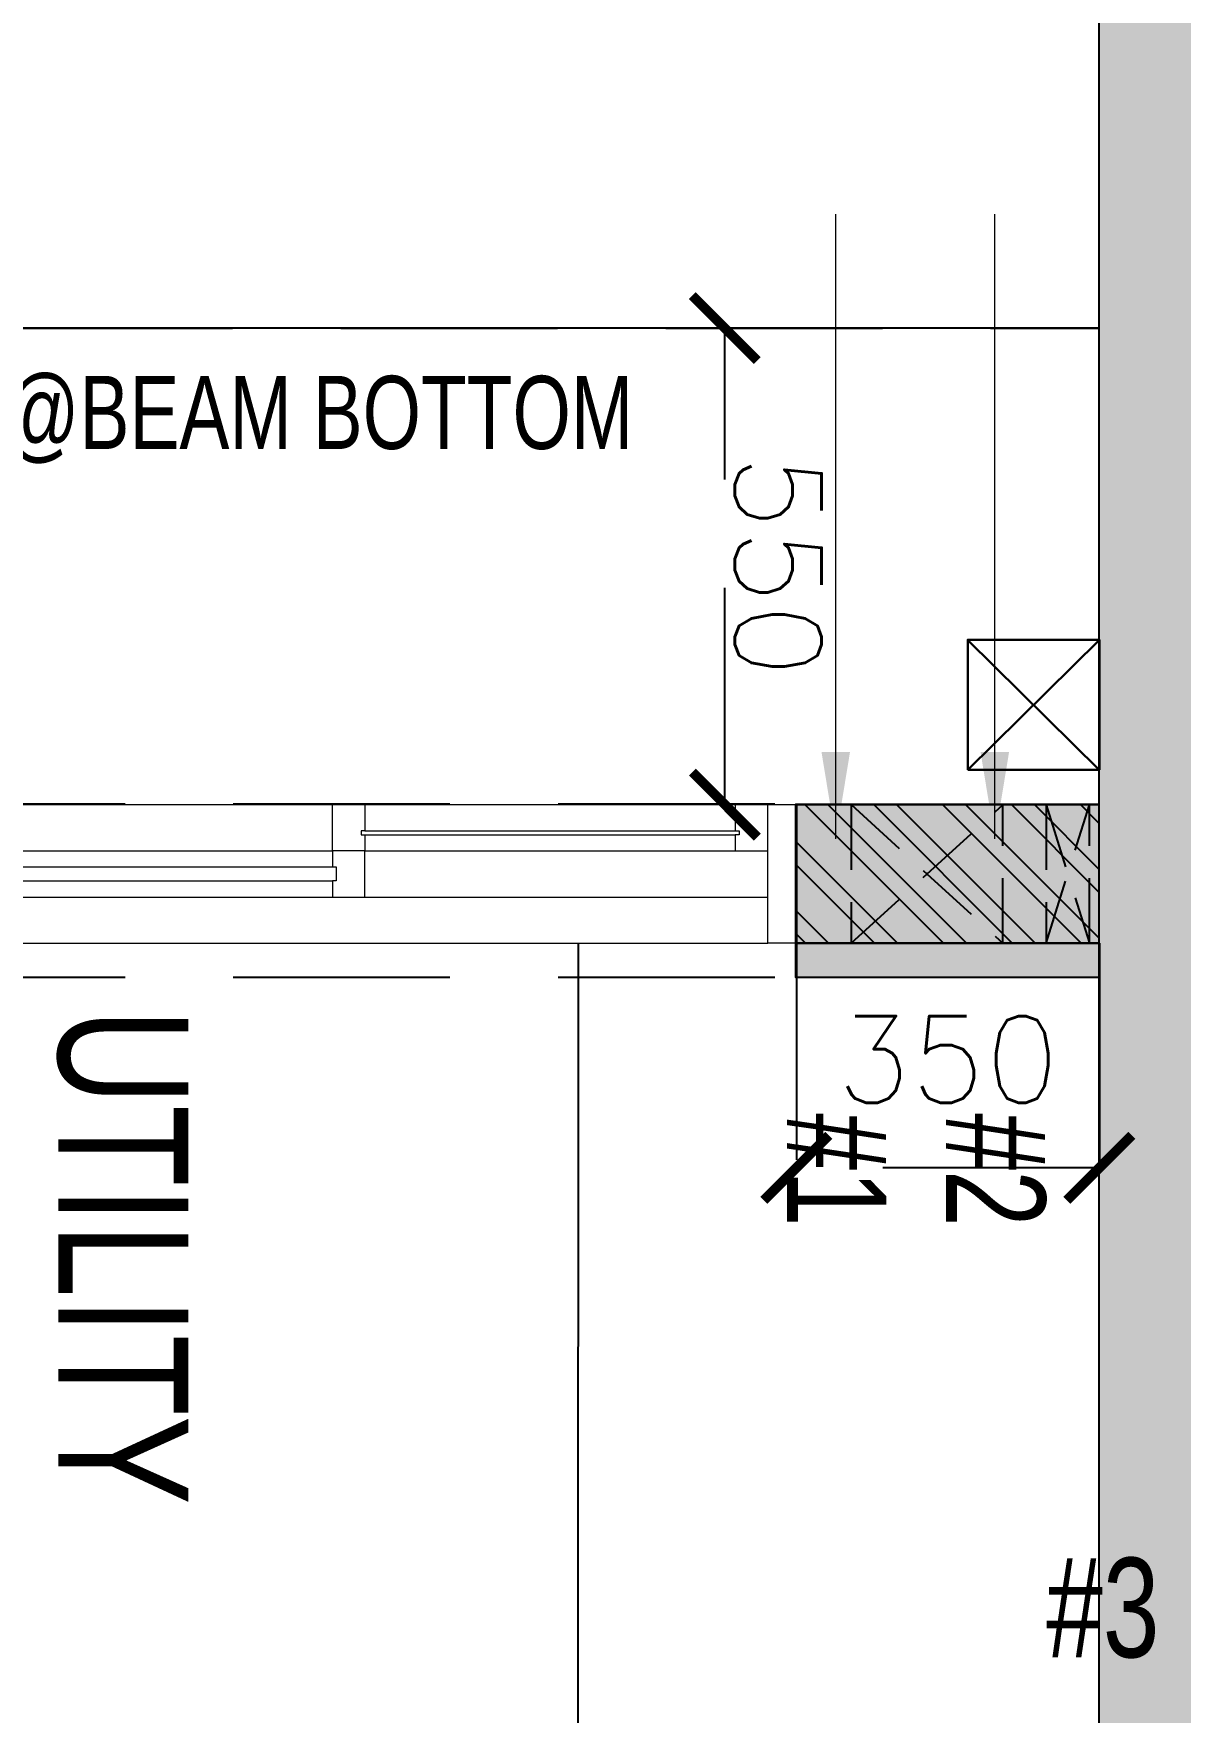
# Model space of a CAD drawing. Header units: millimetres. Extents: x -414464 to 1686, y -90036 to 108605.
# Drawn here: x -113646 to -112322, y -61578 to -59640 of the extents above; entities that cross this region are included whole.
import ezdxf

# ---------------------------------------------------------------- set-up
doc = ezdxf.new("R2010")
doc.units = ezdxf.units.MM
doc.header["$LTSCALE"] = 1000
doc.header["$MEASUREMENT"] = 0
for name, pattern in [('$1$AUDIT_D_120904163729-0', [0]), ('$36$HIDDEN', [0.375, 0.25, -0.125]), ('2BHK-A - FRONT$1$AUDIT_D_120904163729-0', [0]), ('2BHK-A - FRONT$1$HIDDEN', [0.375, 0.25, -0.125]), ('AUDIT_D_120904163729-0', [0]), ('T8 - TYPICAL FLOOR CORE$1$HIDDEN', [0.375, 0.25, -0.125]), ('T8(T9 IS SIMILAR) - DIMENSION & TEXTING$1$HIDDEN', [0.375, 0.25, -0.125]), ('T8(T9 IS SIMILAR)$1$$0$HIDDEN', [0.375, 0.25, -0.125])]:
    doc.linetypes.add(name, pattern=pattern)
doc.layers.get('0').update_dxf_attribs({"linetype": 'AUDIT_D_120904163729-0'})
for name, color, linetype in [('$0$A-HATCH -160', 251, '$1$AUDIT_D_120904163729-0'), ('$21$A-DIMENSIONS', 2, '$36$HIDDEN'), ('2BHK-A - FRONT$1$A-HATCH -160', 251, '2BHK-A - FRONT$1$AUDIT_D_120904163729-0'), ('2BHK-A - FRONT$1$a-KIT FIX', 251, 'Continuous'), ('a-rcc', 3, 'Continuous'), ('T8 - TYPICAL FLOOR CORE$1$A-DIMENSIONS', 2, 'T8 - TYPICAL FLOOR CORE$1$HIDDEN'), ('T8 - TYPICAL FLOOR CORE$1$A-SLAB SUNK-AC LEDGES', 251, 'T8 - TYPICAL FLOOR CORE$1$HIDDEN'), ('T8(T9 IS SIMILAR) - DIMENSION & TEXTING$1$A-DIMENSIONS', 2, 'T8(T9 IS SIMILAR) - DIMENSION & TEXTING$1$HIDDEN'), ('T8(T9 IS SIMILAR)$1$$6$a-beam 2', 50, 'Continuous'), ('T8(T9 IS SIMILAR)$1$S-BEAM', 20, 'T8(T9 IS SIMILAR)$1$$0$HIDDEN'), ('T8_REFUGE COLUMNS$1$A-RCC COLS', 3, 'Continuous'), ('T8_REFUGE COLUMNS$1$A-SHEAR WALL THICKENING', 3, 'Continuous'), ('T8_TYPICAL COLUMNS$1$A-RCC COLS', 3, 'Continuous'), ('T8_TYPICAL COLUMNS$1$A-SHEAR WALL THICKENING', 3, 'Continuous')]:
    doc.layers.add(name, color=color, linetype=linetype)
for name, color, linetype, lineweight in [('2BHK-A - FRONT$1$a-Text', 4, 'Continuous', 0), ('2BHK-A - FRONT$1$A-WALL- 160', 6, 'Continuous', 30), ('2BHK-A - FRONT$1$Window', 4, 'Continuous', 20), ('T8(T9 IS SIMILAR) - DIMENSION & TEXTING$1$a-Text', 4, 'Continuous', 0), ('T8(T9 IS SIMILAR) - DIMENSION & TEXTING$1$R0-18-10-2014-T1-1st Podium Floor Plan$0$Text', 2, 'Continuous', 0), ('T8(T9 IS SIMILAR) - DIMENSION & TEXTING$1$T8 - TYPICAL FLOOR CORE$0$$1$a-Text', 4, 'Continuous', 0), ('T8(T9 IS SIMILAR)$1$D&W', 8, 'Continuous', 25)]:
    doc.layers.add(name, color=color, linetype=linetype, lineweight=lineweight)
doc.layers.add('T8_REFUGE COLUMNS$1$COL-HATCH', color=7, linetype='Continuous', lineweight=25, true_color=0xa3a3a3)
doc.styles.add('2BHK-A - FRONT$1$ARIAL ARROW', font='swisscl.ttf')
doc.styles.add('T8 - TYPICAL FLOOR CORE$1$Romans 1', font='romans.shx', dxfattribs={"height": 100})
doc.styles.add('T8(T9 IS SIMILAR) - DIMENSION & TEXTING$1$ARIAL ARROW', font='swisscl.ttf')
doc.styles.add('T8(T9 IS SIMILAR) - DIMENSION & TEXTING$1$Romans 1', font='romans.shx', dxfattribs={"height": 100})
doc.styles.add('T8(T9 IS SIMILAR) - DIMENSION & TEXTING$1$T8 - TYPICAL FLOOR CORE$0$$1$ARIAL ARROW', font='swisscl.ttf')
doc.styles.add('T8(T9 IS SIMILAR) - DIMENSION & TEXTING$1$Tahoma', font='tahoma.ttf')
doc.dimstyles.new('T8 - TYPICAL FLOOR CORE$1$ALPINE S', dxfattribs={"dimscale": 0, "dimtxt": 100, "dimasz": 75, "dimexe": 0, "dimexo": 0, "dimgap": 75, "dimtad": 1, "dimdec": 0, "dimzin": 0, "dimdsep": 46, "dimtxsty": 'T8 - TYPICAL FLOOR CORE$1$Romans 1', "dimblk": 'T8 - TYPICAL FLOOR CORE$1$_ArchTick', "dimcen": 0.09, "dimclrd": 256, "dimclre": 256, "dimclrt": 7, "dimadec": 0, "dimazin": 0, "dimtfac": 1, "dimtdec": 0, "dimtofl": 0, "dimtmove": 1, "dimatfit": 0, "dimldrblk": 'T8 - TYPICAL FLOOR CORE$1$_Open90', "dimfxl": 1, "dimtolj": 1, "dimtzin": 0, "dimarcsym": 0})
doc.dimstyles.new('T8(T9 IS SIMILAR) - DIMENSION & TEXTING$1$ALPINE S', dxfattribs={"dimscale": 0, "dimtxt": 100, "dimasz": 75, "dimexe": 0, "dimexo": 0, "dimgap": 75, "dimtad": 1, "dimdec": 0, "dimzin": 0, "dimdsep": 46, "dimtxsty": 'T8(T9 IS SIMILAR) - DIMENSION & TEXTING$1$Romans 1', "dimblk": 'T8(T9 IS SIMILAR) - DIMENSION & TEXTING$1$_ArchTick', "dimcen": 0.09, "dimclrd": 256, "dimclre": 256, "dimclrt": 7, "dimadec": 0, "dimazin": 0, "dimtfac": 1, "dimtdec": 0, "dimtofl": 0, "dimtmove": 1, "dimatfit": 0, "dimldrblk": 'T8(T9 IS SIMILAR) - DIMENSION & TEXTING$1$_Open90', "dimfxl": 1, "dimtolj": 1, "dimtzin": 0, "dimarcsym": 0})
doc.dimstyles.new('T8(T9 IS SIMILAR) - DIMENSION & TEXTING$1$SAMATA STD', dxfattribs={"dimtxt": 100, "dimasz": 50, "dimexe": 50, "dimexo": 50, "dimgap": 10, "dimtad": 0, "dimdec": 0, "dimrnd": 5, "dimzin": 0, "dimdsep": 46, "dimtxsty": 'T8(T9 IS SIMILAR) - DIMENSION & TEXTING$1$Tahoma', "dimblk": 'T8(T9 IS SIMILAR) - DIMENSION & TEXTING$1$_Origin2', "dimcen": -50, "dimdle": 50, "dimclrd": 7, "dimclre": 7, "dimclrt": 7, "dimadec": 0, "dimazin": 0, "dimtfac": 1, "dimtdec": 0, "dimtmove": 1, "dimatfit": 3, "dimfxl": 150, "dimtfill": 1, "dimtolj": 1, "dimtzin": 0, "dimlwd": -1, "dimlwe": -1, "dimarcsym": 0})

# ---------------------------------------------------------------- blocks, each defined once
blk = doc.blocks.new('T8_REFUGE COLUMNS$1$A$C277F3394')
at = {"layer": 'T8_REFUGE COLUMNS$1$A-SHEAR WALL THICKENING', "linetype": 'ByBlock', "true_color": 0xa3a3a3}
h = blk.add_hatch(color=253, dxfattribs=at)
h.dxf.hatch_style = 1
h.paths.add_polyline_path([(-4335.32748595369, 0), (-4135.32748595369, 0), (-4135.32748595369, -350), (-4335.32748595369, -350)])
at = {"layer": 'T8_REFUGE COLUMNS$1$A-SHEAR WALL THICKENING', "linetype": 'ByBlock'}
blk.add_lwpolyline([(-4335.32748595369, 0), (-4135.32748595369, 0), (-4135.32748595369, -350), (-4335.32748595369, -350)], close=True, dxfattribs=at)
blk = doc.blocks.new('T8_REFUGE COLUMNS$1$A$C46A13422')
at = {"layer": 'T8_REFUGE COLUMNS$1$A-SHEAR WALL THICKENING', "linetype": 'ByBlock'}
blk.add_blockref('T8_REFUGE COLUMNS$1$A$C277F3394', (-5609.804574582027, -7500.000000004657), dxfattribs=at)
blk = doc.blocks.new('T8_REFUGE COLUMNS')
at = {"layer": 'T8_REFUGE COLUMNS$1$COL-HATCH', "linetype": 'ByBlock'}
h = blk.add_hatch(color=256, dxfattribs=at)
h.dxf.hatch_style = 1
h.paths.add_polyline_path([(1198907.069074492, -5719224.863253403), (1205092.069074492, -5719224.863253403), (1205092.069074492, -5718974.863253403), (1198907.069074492, -5718974.863253403)])
at = {"layer": 'T8_REFUGE COLUMNS$1$A-RCC COLS', "linetype": 'ByBlock'}
blk.add_lwpolyline([(1198907.069074492, -5719224.863253403), (1205092.069074492, -5719224.863253403), (1205092.069074492, -5718974.863253403), (1198907.069074492, -5718974.863253403)], close=True, dxfattribs=at)
blk.add_blockref('T8_REFUGE COLUMNS$1$A$C46A13422', (1210702.069074492, -5711724.863253396), dxfattribs=at)
blk = doc.blocks.new('T8_TYPICAL COLUMNS$1$A$C277F3394')
at = {"layer": 'T8_TYPICAL COLUMNS$1$A-SHEAR WALL THICKENING', "linetype": 'ByBlock'}
h = blk.add_hatch(color=31, dxfattribs=at)
h.dxf.hatch_style = 1
h.paths.add_polyline_path([(-4335.32748595369, 0), (-4135.32748595369, 0), (-4135.32748595369, -350), (-4335.32748595369, -350)])
blk.add_lwpolyline([(-4335.32748595369, 0), (-4135.32748595369, 0), (-4135.32748595369, -350), (-4335.32748595369, -350)], close=True, dxfattribs=at)
blk = doc.blocks.new('T8_TYPICAL COLUMNS$1$A$C46A13422')
at = {"layer": 'T8_TYPICAL COLUMNS$1$A-SHEAR WALL THICKENING', "linetype": 'ByBlock'}
blk.add_blockref('T8_TYPICAL COLUMNS$1$A$C277F3394', (-5609.804574582027, -7500.000000004657), dxfattribs=at)
blk = doc.blocks.new('T8_TYPICAL COLUMNS')
at = {"layer": 'T8_TYPICAL COLUMNS$1$A-RCC COLS', "linetype": 'ByBlock'}
for name, p in [('T8_REFUGE COLUMNS', (0, 0)), ('T8_TYPICAL COLUMNS$1$A$C46A13422', (1210702.069074492, -5711724.863253396))]:
    blk.add_blockref(name, p, dxfattribs=at)
blk = doc.blocks.new('2BHK-A - FRONT$1$1500')
at = {"layer": '2BHK-A - FRONT$1$Window', "color": 1, "lineweight": 13}
for p, q in [((1150276.486151809, -5694418.8163806), (1148842.486151809, -5694418.8163806)), ((1149307.486151809, -5694418.8163806), (1148879.986151809, -5694418.8163806)), ((1149307.486151809, -5694472.143047268), (1148879.986151809, -5694472.143047268)), ((1149773.736151809, -5694472.143047268), (1149344.986151809, -5694472.143047268)), ((1149811.236151809, -5694472.143047268), (1150276.48615181, -5694472.143047269)), ((1149307.486151809, -5694525.469713934), (1148842.486151809, -5694525.469713934)), ((1149773.736151809, -5694525.469713934), (1149344.986151809, -5694525.469713934)), ((1150238.986151809, -5694525.469713934), (1149811.236151809, -5694525.469713934)), ((1149773.736151809, -5694578.8163806), (1148842.486151809, -5694578.8163806)), ((1150238.986151809, -5694578.8163806), (1149811.236151809, -5694578.8163806))]:
    blk.add_line(p, q, dxfattribs=at)
at = {"layer": '2BHK-A - FRONT$1$Window', "color": 5, "lineweight": 13}
for p, q in [((1149307.486151809, -5694449.059713934), (1148879.986151809, -5694449.059713934)), ((1149307.486151809, -5694453.559713934), (1148879.986151809, -5694453.559713934)), ((1149773.736151809, -5694490.726380601), (1149344.986151809, -5694490.726380601)), ((1149773.736151809, -5694506.886380601), (1149344.986151809, -5694506.886380601)), ((1150238.986151809, -5694544.053047268), (1149811.236151809, -5694544.053047268)), ((1150238.986151809, -5694560.233047267), (1149811.236151809, -5694560.233047267))]:
    blk.add_line(p, q, dxfattribs=at)
at = {"layer": '2BHK-A - FRONT$1$Window', "color": 4, "lineweight": 13}
for points in [[(1148842.486151809, -5694418.8163806), (1148809.486151809, -5694418.8163806), (1148809.486151809, -5694578.8163806), (1148842.486151809, -5694578.8163806)], [(1148879.986151809, -5694453.559713934), (1148879.986151809, -5694472.143047268), (1148842.486151809, -5694472.143047268), (1148842.486151809, -5694418.8163806), (1148879.986151809, -5694418.8163806), (1148879.986151809, -5694449.059713934), (1148875.486151809, -5694449.059713934), (1148875.486151809, -5694453.559713934)], [(1149307.486151809, -5694453.559713934), (1149307.486151809, -5694472.143047268), (1149344.986151809, -5694472.143047268), (1149344.986151809, -5694418.8163806), (1149307.486151809, -5694418.8163806), (1149307.486151809, -5694449.059713934), (1149311.986151809, -5694449.059713934), (1149311.986151809, -5694453.559713934)], [(1150309.486151809, -5694418.8163806), (1150276.486151809, -5694418.8163806), (1150276.486151809, -5694578.8163806), (1150309.486151809, -5694578.8163806)], [(1149344.986151809, -5694506.886380601), (1149344.986151809, -5694525.469713934), (1149307.486151809, -5694525.469713934), (1149307.486151809, -5694472.143047268), (1149344.986151809, -5694472.143047268), (1149344.986151809, -5694490.726380601), (1149340.486151809, -5694490.726380601), (1149340.486151809, -5694506.886380601)], [(1149773.736151809, -5694506.886380601), (1149773.736151809, -5694525.469713934), (1149811.236151809, -5694525.469713934), (1149811.236151809, -5694472.143047268), (1149773.736151809, -5694472.143047268), (1149773.736151809, -5694490.726380601), (1149778.236151809, -5694490.726380601), (1149778.236151809, -5694506.886380601)], [(1149811.236151809, -5694560.233047267), (1149811.236151809, -5694578.8163806), (1149773.736151809, -5694578.8163806), (1149773.736151809, -5694525.469713934), (1149811.236151809, -5694525.469713934), (1149811.236151809, -5694544.053047268), (1149806.736151809, -5694544.053047268), (1149806.736151809, -5694560.233047267)], [(1150238.986151809, -5694560.233047267), (1150238.986151809, -5694578.8163806), (1150276.486151809, -5694578.8163806), (1150276.486151809, -5694525.469713934), (1150238.986151809, -5694525.469713934), (1150238.986151809, -5694544.053047268), (1150243.486151809, -5694544.053047268), (1150243.486151809, -5694560.233047267)]]:
    blk.add_lwpolyline(points, close=True, dxfattribs=at)
blk = doc.blocks.new('2BHK-A - FRONT')
at = {"layer": '2BHK-A - FRONT$1$A-HATCH -160', "linetype": 'ByBlock'}
h = blk.add_hatch(dxfattribs=at)
h.set_pattern_fill('ANSI32', color=256, scale=150)
h.set_pattern_definition([(45, (0, -0.5476252287626266), (-39.77475644174329, 39.7747564417433), []), (45, (26.51650425000116, -0.5476252306252718), (-39.77475644174329, 39.7747564417433), [])])
h.paths.add_polyline_path([(1145269.868589646, -5728524.219022865), (1145269.868589646, -5728684.219022865), (1144639.813997828, -5728684.219022865), (1144639.813997828, -5726829.506985649), (1144799.813997828, -5726829.506985649), (1144799.813997828, -5728524.219022865)])
h.paths.add_polyline_path([(1148934.486151823, -5727449.763931503), (1148934.482484802, -5727609.785357703), (1147999.48615181, -5727609.763931504), (1147999.48615181, -5727009.506985649), (1148159.48615181, -5727009.506985649), (1148159.48615181, -5727449.763931503)])
h.paths.add_polyline_path([(1147999.48615181, -5728684.219022865), (1147999.48615181, -5728524.219022865), (1147369.868589641, -5728524.219022865), (1147369.868589641, -5728684.219022865)])
edge = h.paths.add_edge_path()
edge.add_line((1151334.486151823, -5727449.763931503), (1151779.482429483, -5727449.763931503))
edge.add_line((1151779.482429483, -5727449.763931503), (1151779.489874137, -5727609.776332037))
edge.add_line((1151704.493596463, -5727609.776332037), (1151334.486151822, -5727609.788732571))
edge.add_line((1151334.486151823, -5727609.788732571), (1151334.486151823, -5727449.763931503))
h.paths.add_polyline_path([(1146264.486131188, -5719573.809734035), (1146424.486131162, -5719573.809734035), (1146424.486131147, -5719224.575290616), (1146264.486131175, -5719224.575290616)])
h.paths.add_polyline_path([(1145549.395862198, -5721834.394438124), (1145788.915917962, -5721834.394438124), (1145790.007535043, -5721674.575918513), (1145549.395854206, -5721674.576945555)])
h.paths.add_polyline_path([(1145949.461151537, -5721924.166834103), (1145949.461151537, -5722524.5747182), (1145789.461736455, -5722524.5747182), (1145789.461736455, -5721924.166834103)])
h.paths.add_polyline_path([(1144599.486151871, -5721924.575290613), (1144759.486151841, -5721924.575290613), (1144761.985566922, -5722524.574905386), (1144601.985566922, -5722524.574905386)])
h.paths.add_polyline_path([(1144599.485566922, -5723474.574905385), (1144599.485566922, -5723174.574905386), (1144759.485566922, -5723174.574905386), (1144759.485566922, -5723314.574905385), (1145789.461151537, -5723314.574905385), (1145789.461151537, -5723174.574905385), (1145949.461151537, -5723174.574905385), (1145949.461151537, -5723474.219022865)])
at = {"linetype": '2BHK-A - FRONT$1$HIDDEN', "ltscale": 0.3}
for p, q in [((1146264.659140109, -5719285.527665385), (1146424.487753884, -5719235.527665386)), ((1146424.487753884, -5719285.527665386), (1146264.659140109, -5719235.527665385)), ((1146264.557170725, -5719510.527665384), (1146424.487753884, -5719335.527665386, 0.6104387995018037)), ((1146424.487753884, -5719510.527665386, 0.6104387995018037), (1146264.659140107, -5719335.527665385))]:
    blk.add_line(p, q, dxfattribs=at)
for points in [[(1146424.487753884, -5719235.527665386), (1146264.659140109, -5719235.527665385), (1146264.659140109, -5719285.527665385), (1146424.487753884, -5719285.527665386)], [(1146424.487753884, -5719335.527665386), (1146264.659140107, -5719335.527665385), (1146264.659140107, -5719510.527665385), (1146424.487753884, -5719510.527665386)]]:
    blk.add_lwpolyline(points, close=True, dxfattribs=at)
at = {"layer": '2BHK-A - FRONT$1$a-KIT FIX', "color": 1}
blk.add_line((1146424.486131175, -5719825.822008662), (1149449.48615181, -5719827.019518646), dxfattribs=at)
at = {"layer": '2BHK-A - FRONT$1$A-WALL- 160', "color": 5, "ltscale": 0.3}
for p, q in [((1146074.774366532, -5719224.223090803), (1146224.323316448, -5719376.007567646, 0.6104387995018037)), ((1146224.323316448, -5719224.223090803), (1146074.774366532, -5719376.007567646, 0.6104387995018037))]:
    blk.add_line(p, q, dxfattribs=at)
at = {"layer": '2BHK-A - FRONT$1$A-WALL- 160', "linetype": 'ByBlock'}
for p, q in [((1146264.486131175, -5719573.809734036), (1146264.486131175, -5719224.575290616)), ((1146424.486131175, -5719573.809734036), (1146424.486131175, -5719224.575290616)), ((1146264.486131175, -5719573.809734036), (1146424.486131175, -5719573.809734036))]:
    blk.add_line(p, q, dxfattribs=at)
at = {"layer": '2BHK-A - FRONT$1$A-WALL- 160', "color": 5, "ltscale": 0.3}
blk.add_lwpolyline([(1146224.323316448, -5719376.007567646), (1146224.323316448, -5719224.027665386), (1146074.323316448, -5719224.027665386), (1146074.323316448, -5719376.007567646)], close=True, dxfattribs=at)
at = {"layer": '2BHK-A - FRONT$1$A-WALL- 160', "linetype": 'ByBlock', "xscale": -1, "rotation": 90}
blk.add_blockref('2BHK-A - FRONT$1$1500', (-4548154.330249455, -4570764.323582227), dxfattribs=at)
at = {"layer": '2BHK-A - FRONT$1$a-Text', "style": '2BHK-A - FRONT$1$ARIAL ARROW'}
blk.add_text('UTILITY', height=150, dxfattribs=at).set_placement((1146500.066729884, -5720425.83111425))
blk = doc.blocks.new('T8 - TYPICAL FLOOR CORE$1$_ArchTick')
at = {"color": 0, "linetype": 'ByBlock', "const_width": 0.15}
blk.add_lwpolyline([(-0.5, -0.5), (0.5, 0.5)], dxfattribs=at)
blk = doc.blocks.new('*D4603')
at = {"layer": 'T8 - TYPICAL FLOOR CORE$1$A-DIMENSIONS', "linetype": 'T8 - TYPICAL FLOOR CORE$1$HIDDEN', "lineweight": -2, "transparency": 16777216}
for p, q in [((1200207.43586557, -5719607.166001787), (1200207.43586557, -5719656.747508679)), ((1200757.264479246, -5719607.166001786), (1200757.264479246, -5719656.747508679))]:
    blk.add_line(p, q, dxfattribs=at)
at = {"layer": 'T8 - TYPICAL FLOOR CORE$1$A-DIMENSIONS', "lineweight": -2, "transparency": 16777216}
blk.add_line((1200757.264479246, -5719656.747508679), (1200207.43586557, -5719656.747508679), dxfattribs=at)
at = {"layer": 'T8 - TYPICAL FLOOR CORE$1$A-DIMENSIONS', "linetype": 'ByBlock', "lineweight": -2, "transparency": 16777216, "xscale": 75, "yscale": 75, "zscale": 75, "rotation": 180}
blk.add_blockref('T8 - TYPICAL FLOOR CORE$1$_ArchTick', (1200207.43586557, -5719656.747508679), dxfattribs=at)
at = {"layer": 'T8 - TYPICAL FLOOR CORE$1$A-DIMENSIONS', "linetype": 'ByBlock', "lineweight": -2, "transparency": 16777216, "xscale": 75, "yscale": 75, "zscale": 75}
blk.add_blockref('T8 - TYPICAL FLOOR CORE$1$_ArchTick', (1200757.264479246, -5719656.747508679), dxfattribs=at)
at = {"layer": 'T8 - TYPICAL FLOOR CORE$1$A-DIMENSIONS', "color": 7, "linetype": 'ByBlock', "transparency": 16777216, "insert": (1200482.350172408, -5719595.115091575), "char_height": 100, "attachment_point": 5, "style": 'T8 - TYPICAL FLOOR CORE$1$Romans 1'}
blk.add_mtext('\\A1;550', dxfattribs=at)
blk = doc.blocks.new('T8 - TYPICAL FLOOR CORE$1$_Open90')
at = {"color": 0, "linetype": 'ByBlock', "lineweight": -2}
for p, q in [((-0.5, 0.5), (0, 0)), ((0, 0), (-1, 0)), ((0, 0), (-0.5, -0.5))]:
    blk.add_line(p, q, dxfattribs=at)
blk = doc.blocks.new('T8(T9 IS SIMILAR) - DIMENSION & TEXTING$1$_ArchTick')
at = {"color": 0, "linetype": 'ByBlock', "const_width": 0.15}
blk.add_lwpolyline([(-0.5, -0.5), (0.5, 0.5)], dxfattribs=at)
blk = doc.blocks.new('*D1599')
at = {"layer": 'T8(T9 IS SIMILAR) - DIMENSION & TEXTING$1$A-DIMENSIONS', "linetype": 'T8(T9 IS SIMILAR) - DIMENSION & TEXTING$1$HIDDEN', "lineweight": -2, "transparency": 16777216}
for p, q in [((1200917.264479274, -5719224.383953417), (1201176.353920603, -5719224.383953417)), ((1200917.264479274, -5719574.166001768), (1201176.353920603, -5719574.166001768))]:
    blk.add_line(p, q, dxfattribs=at)
at = {"layer": 'T8(T9 IS SIMILAR) - DIMENSION & TEXTING$1$A-DIMENSIONS', "lineweight": -2, "transparency": 16777216}
blk.add_line((1201176.353920603, -5719224.383953417), (1201176.353920603, -5719574.166001768), dxfattribs=at)
at = {"layer": 'T8(T9 IS SIMILAR) - DIMENSION & TEXTING$1$A-DIMENSIONS', "linetype": 'ByBlock', "lineweight": -2, "transparency": 16777216, "xscale": 75, "yscale": 75, "zscale": 75}
for p, rotation in [((1201176.353920603, -5719224.383953417), 90), ((1201176.353920603, -5719574.166001768), 270)]:
    blk.add_blockref('T8(T9 IS SIMILAR) - DIMENSION & TEXTING$1$_ArchTick', p, dxfattribs=dict(at, rotation=rotation))
at = {"layer": 'T8(T9 IS SIMILAR) - DIMENSION & TEXTING$1$A-DIMENSIONS', "color": 7, "linetype": 'ByBlock', "transparency": 16777216, "insert": (1201051.353920603, -5719399.274977592), "char_height": 100, "attachment_point": 5, "rotation": 90, "style": 'T8(T9 IS SIMILAR) - DIMENSION & TEXTING$1$Romans 1'}
blk.add_mtext('\\A1;350', dxfattribs=at)
blk = doc.blocks.new('T8(T9 IS SIMILAR) - DIMENSION & TEXTING$1$_Open90')
at = {"color": 0, "linetype": 'ByBlock', "lineweight": -2}
for p, q in [((-0.5, 0.5), (0, 0)), ((0, 0), (-1, 0)), ((0, 0), (-0.5, -0.5))]:
    blk.add_line(p, q, dxfattribs=at)
blk = doc.blocks.new('T8(T9 IS SIMILAR) - DIMENSION & TEXTING$1$_Origin2')
at = {"color": 0, "linetype": 'ByBlock', "lineweight": -2}
blk.add_line((-0.5, 0), (-1, 0), dxfattribs=at)
for radius in [0.5, 0.25]:
    blk.add_circle((0, 0), radius, dxfattribs=at)
blk = doc.blocks.new('T8 - TYPICAL FLOOR CORE')
at = {"layer": 'T8 - TYPICAL FLOOR CORE$1$A-SLAB SUNK-AC LEDGES', "linetype": 'ByBlock'}
blk.add_line((1200207.43586557, -5719224.863253399), (1200207.43586557, -5721074.165996823), dxfattribs=at)
at = {"layer": 'T8 - TYPICAL FLOOR CORE$1$A-DIMENSIONS', "linetype": 'ByBlock'}
dim = blk.add_linear_dim(base=(1200207.43586557, -5719656.747508679), p1=(1200757.264479246, -5719607.166001786), p2=(1200207.43586557, -5719607.166001787), dimstyle='T8 - TYPICAL FLOOR CORE$1$ALPINE S', override={"dimscale": 1, "dimfxl": 5, "dimarcsym": 1}, dxfattribs=at)
dim.commit()
dim.dimension.update_dxf_attribs({"geometry": '*D4603', "text_midpoint": (1200482.350172408, -5719720.115091575), "dimtype": 128})
blk = doc.blocks.new('T8(T9 IS SIMILAR) - DIMENSION & TEXTING')
at = {"layer": 'T8(T9 IS SIMILAR) - DIMENSION & TEXTING$1$a-Text', "style": 'T8(T9 IS SIMILAR) - DIMENSION & TEXTING$1$ARIAL ARROW'}
blk.add_text('UTILITY', height=150, dxfattribs=at).set_placement((1200992.845077983, -5720425.996044802))
at = {"layer": 'T8(T9 IS SIMILAR) - DIMENSION & TEXTING$1$R0-18-10-2014-T1-1st Podium Floor Plan$0$Text', "insert": (1201626.417873358, -5719155.027273978, 0.008513931521519469), "char_height": 114.75, "width": 1771.033559151092, "attachment_point": 3, "rotation": 90.00000000000003, "style": 'T8(T9 IS SIMILAR) - DIMENSION & TEXTING$1$ARIAL ARROW'}
blk.add_mtext('#3', dxfattribs=at)
at = {"layer": 'T8(T9 IS SIMILAR) - DIMENSION & TEXTING$1$R0-18-10-2014-T1-1st Podium Floor Plan$0$Text', "char_height": 114.75, "width": 1361.983559151092, "attachment_point": 3, "style": 'T8(T9 IS SIMILAR) - DIMENSION & TEXTING$1$ARIAL ARROW'}
for s, insert in [('#2', (1201244.372021541, -5719286.579644346, 0.03283945015443235)), ('#1', (1201244.372021541, -5719470.16942308, 0.03283945015443235))]:
    blk.add_mtext(s, dxfattribs=dict(at, insert=insert))
at = {"layer": 'T8(T9 IS SIMILAR) - DIMENSION & TEXTING$1$T8 - TYPICAL FLOOR CORE$0$$1$a-Text', "style": 'T8(T9 IS SIMILAR) - DIMENSION & TEXTING$1$T8 - TYPICAL FLOOR CORE$0$$1$ARIAL ARROW'}
blk.add_text('SERV. SLAB @BEAM BOTTOM', height=84.375, rotation=90, dxfattribs=at).set_placement((1200346.898156999, -5721018.070919664, 0.006081379658228192))
at = {"layer": 'T8(T9 IS SIMILAR) - DIMENSION & TEXTING$1$A-DIMENSIONS', "linetype": 'ByBlock'}
dim = blk.add_linear_dim(base=(1201176.353920603, -5719574.166001768), p1=(1200917.264479274, -5719224.383953417), p2=(1200917.264479274, -5719574.166001768), angle=90, dimstyle='T8(T9 IS SIMILAR) - DIMENSION & TEXTING$1$ALPINE S', override={"dimscale": 1, "dimfxl": 5, "dimarcsym": 1}, dxfattribs=at)
dim.commit()
dim.dimension.update_dxf_attribs({"geometry": '*D1599', "text_midpoint": (1201176.353920603, -5719399.274977592), "dimtype": 128})
at = {"layer": 'T8(T9 IS SIMILAR) - DIMENSION & TEXTING$1$R0-18-10-2014-T1-1st Podium Floor Plan$0$Text'}
for points in [[(1200796.717566376, -5719345.118316883), (1200167.073409239, -5719345.0911121), (1200076.073409239, -5719345.118316883)], [(1200796.717566376, -5719528.708095618), (1200167.073409239, -5719528.680890834), (1200076.073409239, -5719528.708095618)]]:
    blk.add_leader(points, dimstyle='T8(T9 IS SIMILAR) - DIMENSION & TEXTING$1$SAMATA STD', override={"dimscale": 1, "dimasz": 100, "dimclrd": 2, "dimfxlon": 1, "dimarcsym": 1}, dxfattribs=at)
blk = doc.blocks.new('T8(T9 IS SIMILAR)')
at = {"layer": 'T8(T9 IS SIMILAR)$1$D&W', "linetype": 'ByBlock'}
blk.add_blockref('2BHK-A - FRONT', (54492.7783481013, -0.3562677530571818), dxfattribs=at)
blk.add_blockref('T8 - TYPICAL FLOOR CORE', (1.862645149230957e-09, 0), dxfattribs=at)
blk.add_blockref('T8_TYPICAL COLUMNS', (1.862645149230957e-09, 0), dxfattribs=at)
at = {"layer": 'T8(T9 IS SIMILAR)$1$$6$a-beam 2', "linetype": 'ByBlock'}
blk.add_blockref('T8(T9 IS SIMILAR) - DIMENSION & TEXTING', (1.862645149230957e-09, 0), dxfattribs=at)
at = {"layer": 'T8(T9 IS SIMILAR)$1$S-BEAM'}
for p, q in [((1200207.140146097, -5721224.931558366, -2.001105161086869e-05), (1200207.731585046, -5719224.1919143, 2.001105161086869e-05)), ((1200756.986705645, -5719224.031717697), (1200756.865943029, -5721674.122993151, -0.7011561726341198)), ((1200956.986705407, -5719224.041575501), (1200956.86594279, -5721674.132850954, -0.7011561726341198))]:
    blk.add_line(p, q, dxfattribs=at)
blk = doc.blocks.new('A$C48506478')
at = {"layer": '$21$A-DIMENSIONS', "linetype": 'ByBlock'}
blk.add_blockref('T8(T9 IS SIMILAR)', (-1195542.605633154, 5727884.643967762), dxfattribs=at)
at = {"layer": '$0$A-HATCH -160', "linetype": 'ByBlock'}
blk.add_blockref('T8(T9 IS SIMILAR) - DIMENSION & TEXTING', (-1195542.605633154, 5727884.643967762), dxfattribs=at)

msp = doc.modelspace()

# ---------------------------------------------------------------- block references
at = {"layer": 'a-rcc', "linetype": 'ByBlock', "rotation": 270}
msp.add_blockref('A$C48506478', (-121075.9935740144, -55315.34865896589, -0.03228150548557907), dxfattribs=at)

doc.saveas('drawing.dxf')
